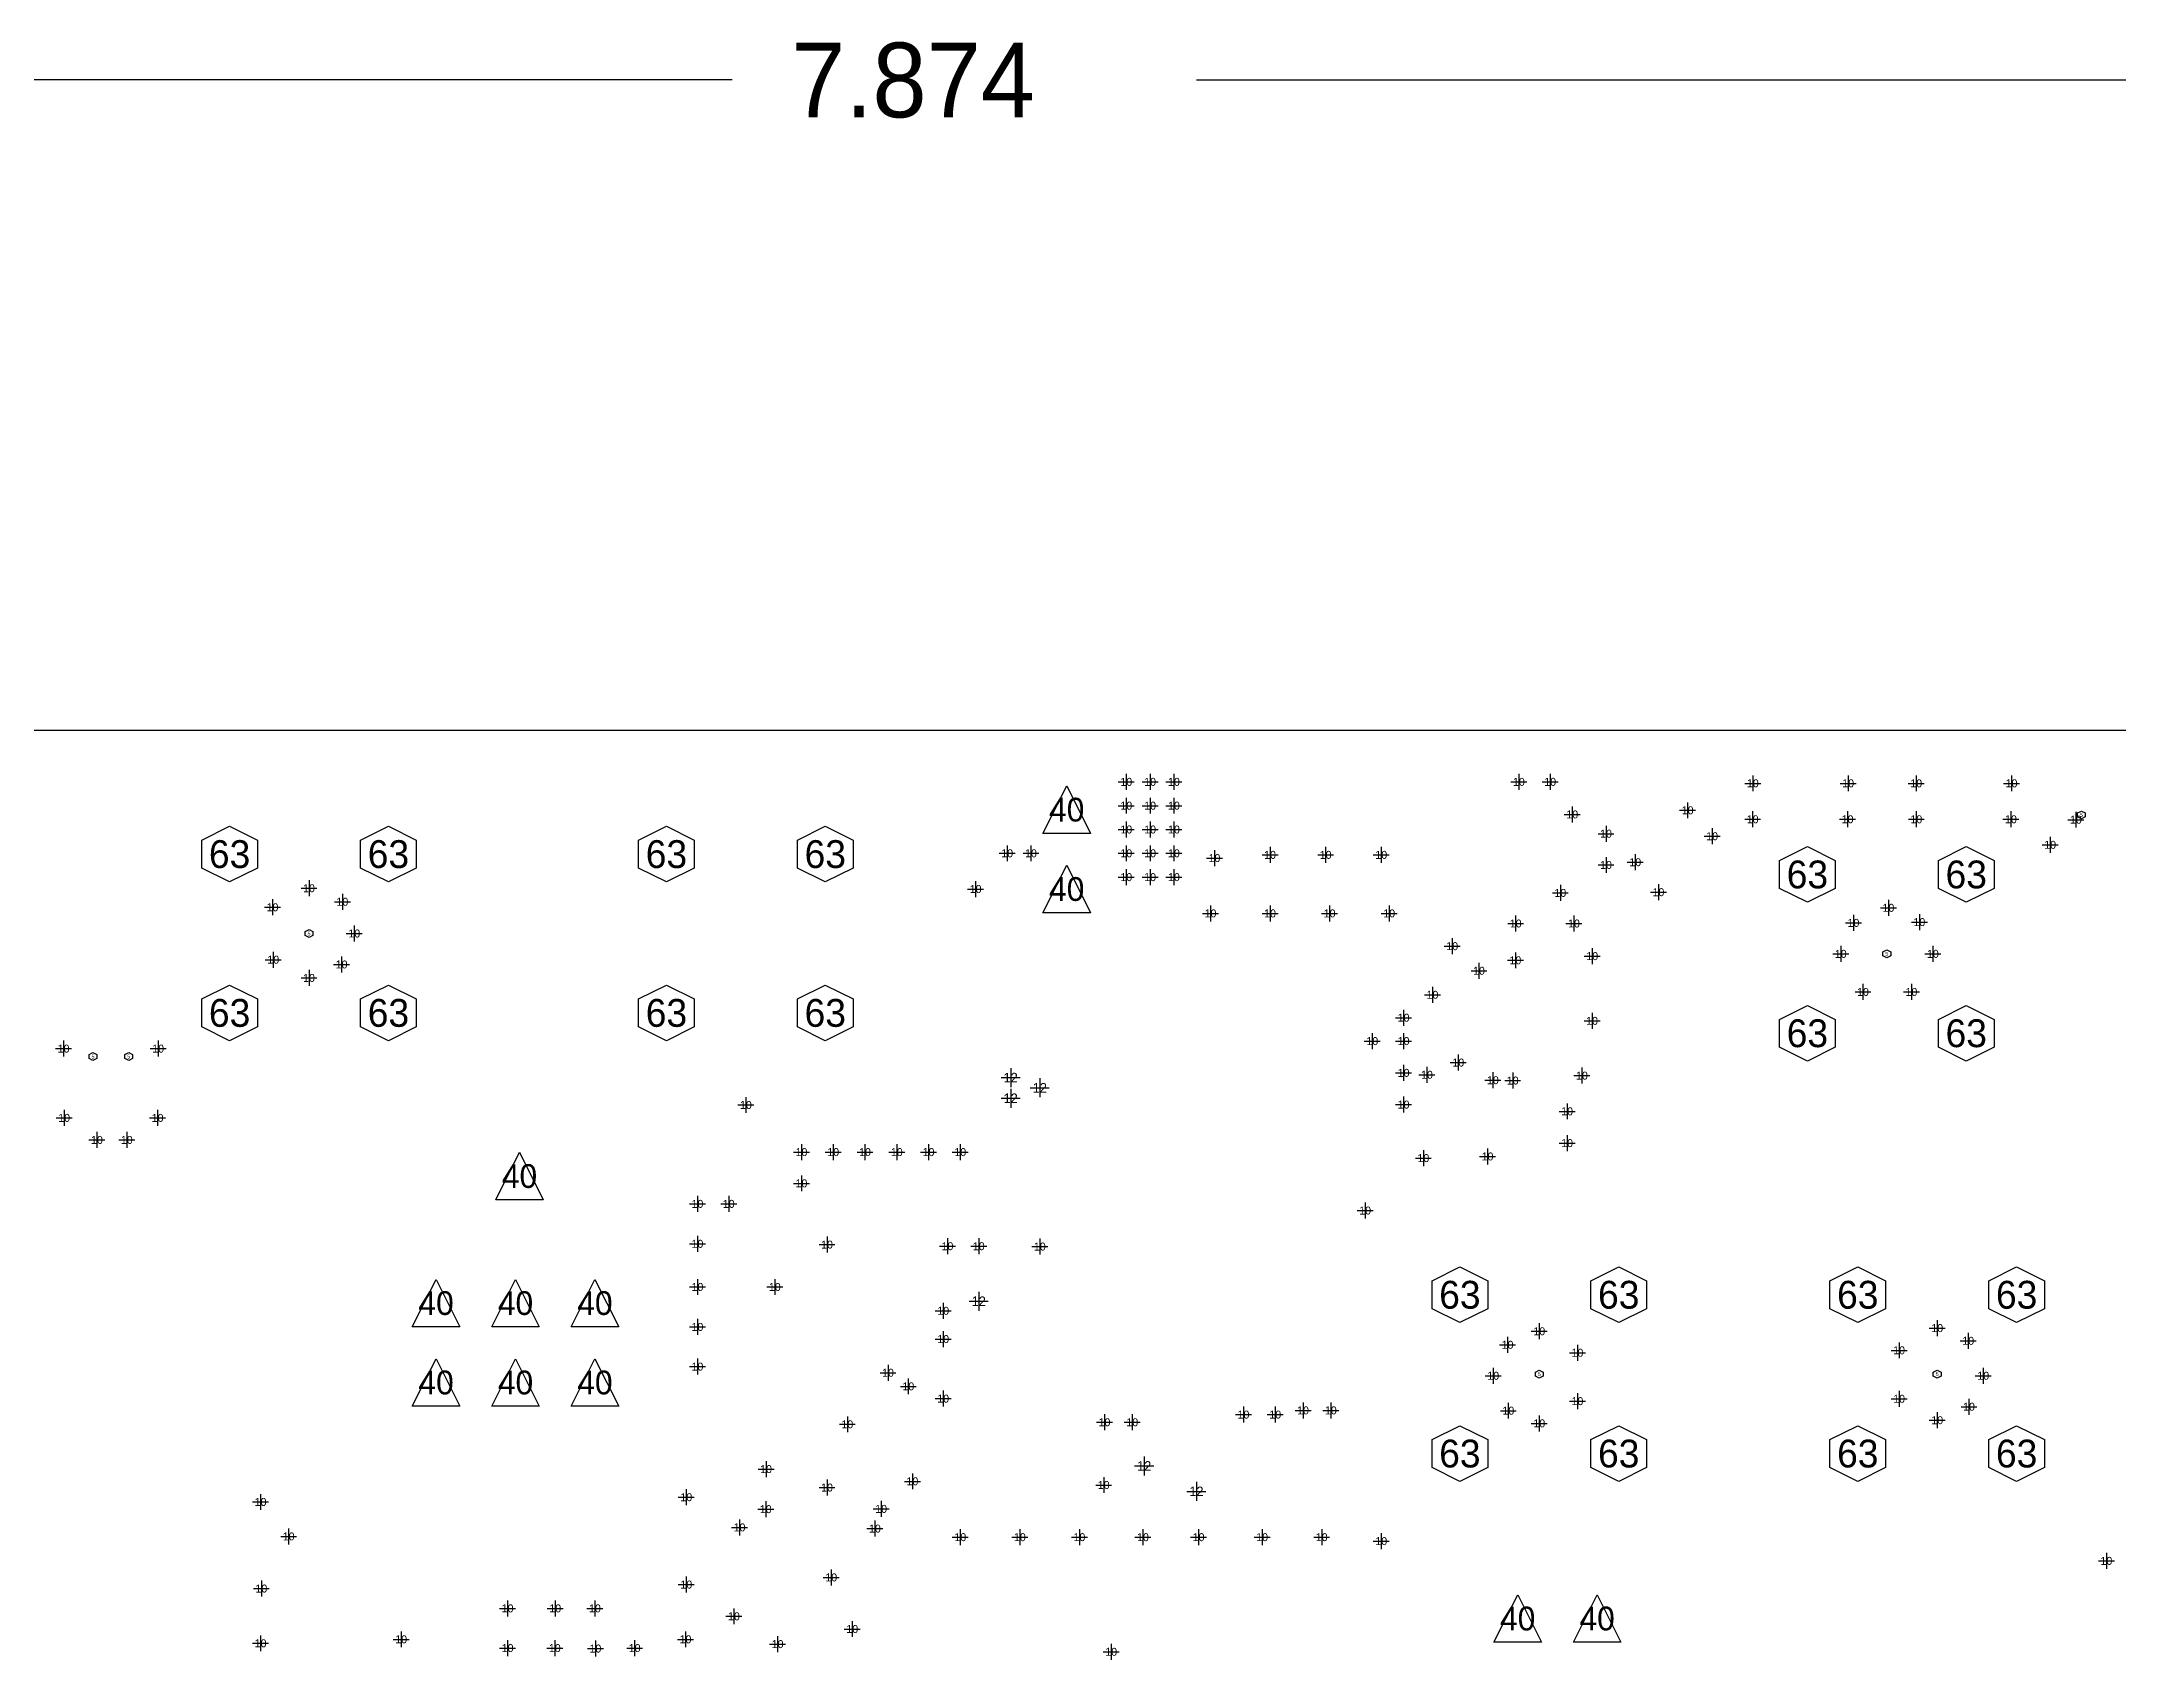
# Model space of a CAD drawing. Extents: x -13164 to 30582, y -10288 to 18382.
# Drawn here: x 3115 to 5730, y 10386 to 12429 of the extents above; entities that cross this region are included whole.
import ezdxf
from ezdxf.enums import TextEntityAlignment as Align

# ---------------------------------------------------------------- set-up
doc = ezdxf.new("R2010")
doc.units = 0
for name, color, linetype in [('BG_DIMENSION', 2, 'CONTINUOUS'), ('BG_OUTLINE', 7, 'CONTINUOUS'), ('MA_NCLEGEND-1-18', 7, 'CONTINUOUS'), ('MA_NCLEGEND-1-2', 12, 'CONTINUOUS')]:
    doc.layers.add(name, color=color, linetype=linetype)

# ---------------------------------------------------------------- blocks, each defined once
blk = doc.blocks.new('FIGURE_HEX')
blk.add_lwpolyline([(-0.5, 0), (-0.25, 0.5), (0.25, 0.5), (0.5, 0), (0.25, -0.5), (-0.25, -0.5)], close=True)
blk = doc.blocks.new('FIGURE_CROSS')
for points in [[(-0.5, 0), (0.5, 0)], [(0, 0.5), (0, -0.5)]]:
    blk.add_lwpolyline(points)
blk = doc.blocks.new('FIGURE_TRI')
blk.add_lwpolyline([(-0.5, -0.5), (0, 0.5), (0.5, -0.5)], close=True)

msp = doc.modelspace()

# ---------------------------------------------------------------- linework, layer by layer
at = {"layer": 'BG_DIMENSION'}
for points in [[(3984.151, 12380.512), (-250, 12380.512)], [(4568.991, 12380.512), (7624.012, 12380.512)]]:
    msp.add_lwpolyline(points, dxfattribs=at)
at = {"layer": 'BG_OUTLINE'}
msp.add_lwpolyline([(-250, 11561.024), (-250, -250), (7624.012, -250), (7624.012, 11561.024)], close=True, dxfattribs=at)

# ---------------------------------------------------------------- block references
at = {"layer": 'MA_NCLEGEND-1-18'}
for name, p, xscale, yscale in [('FIGURE_CROSS', (4480.571, 11496.512), 20.079, 20.079), ('FIGURE_CROSS', (4510.571, 11496.512), 20.079, 20.079), ('FIGURE_CROSS', (4540.571, 11496.512), 20.079, 20.079), ('FIGURE_CROSS', (4974.882, 11496.512), 20.079, 20.079), ('FIGURE_CROSS', (5014.26, 11496.512), 20.079, 20.079), ('FIGURE_TRI', (4405.571, 11461.512), 59.839, 59.839), ('FIGURE_CROSS', (5269.4099, 11494.65), 20.079, 20.079), ('FIGURE_CROSS', (5389.4099, 11494.65), 20.079, 20.079), ('FIGURE_CROSS', (5475.1289, 11494.65), 20.079, 20.079), ('FIGURE_CROSS', (5595.1289, 11494.65), 20.079, 20.079), ('FIGURE_CROSS', (4480.571, 11466.512), 20.079, 20.079), ('FIGURE_CROSS', (4510.571, 11466.512), 20.079, 20.079), ('FIGURE_CROSS', (4540.571, 11466.512), 20.079, 20.079), ('FIGURE_CROSS', (5042.071, 11455.512), 20.079, 20.079), ('FIGURE_CROSS', (5187.3449, 11460.6521), 20.079, 20.079), ('FIGURE_CROSS', (5269.194, 11449.35), 20.079, 20.079), ('FIGURE_CROSS', (5388.6791, 11449.35), 20.079, 20.079), ('FIGURE_CROSS', (5475.2784, 11449.35), 20.079, 20.079), ('FIGURE_CROSS', (5594.3981, 11449.35), 20.079, 20.079), ('FIGURE_CROSS', (5676.16, 11448.872), 20.079, 20.079), ('FIGURE_CROSS', (4480.571, 11436.512), 20.079, 20.079), ('FIGURE_CROSS', (4510.571, 11436.512), 20.079, 20.079), ('FIGURE_CROSS', (4540.571, 11436.512), 20.079, 20.079), ('FIGURE_CROSS', (5084.571, 11431.201), 20.079, 20.079), ('FIGURE_CROSS', (5218.1726, 11427.9974), 20.079, 20.079), ('FIGURE_CROSS', (4330.571, 11406.512), 20.079, 20.079), ('FIGURE_CROSS', (4360.571, 11406.512), 20.079, 20.079), ('FIGURE_CROSS', (4480.571, 11406.512), 20.079, 20.079), ('FIGURE_CROSS', (4510.571, 11406.512), 20.079, 20.079), ('FIGURE_CROSS', (4540.571, 11406.512), 20.079, 20.079), ('FIGURE_CROSS', (4591.571, 11400.512), 20.079, 20.079), ('FIGURE_CROSS', (4661.571, 11404.5535), 20.079, 20.079), ('FIGURE_CROSS', (4731.571, 11404.5535), 20.079, 20.079), ('FIGURE_CROSS', (4801.571, 11404.5535), 20.079, 20.079), ('FIGURE_CROSS', (5084.571, 11391.823), 20.079, 20.079), ('FIGURE_CROSS', (5121.3922, 11395.281), 20.079, 20.079), ('FIGURE_CROSS', (5643.7626, 11417.2054), 20.079, 20.079), ('FIGURE_TRI', (4405.571, 11361.512), 59.839, 59.839), ('FIGURE_CROSS', (4480.571, 11376.512), 20.079, 20.079), ('FIGURE_CROSS', (4510.571, 11376.512), 20.079, 20.079), ('FIGURE_CROSS', (4540.571, 11376.512), 20.079, 20.079), ('FIGURE_CROSS', (3451.571, 11362.513), 20.079, 20.079), ('FIGURE_CROSS', (3493.571, 11345.513), 20.079, 20.079), ('FIGURE_CROSS', (4290.882, 11361.512), 20.079, 20.079), ('FIGURE_CROSS', (5027.071, 11356.632), 20.079, 20.079), ('FIGURE_CROSS', (5150.571, 11357.5369), 20.079, 20.079), ('FIGURE_CROSS', (3405.571, 11338.513), 20.079, 20.079), ('FIGURE_CROSS', (4586.571, 11330.825), 20.079, 20.079), ('FIGURE_CROSS', (4661.571, 11330.825), 20.079, 20.079), ('FIGURE_CROSS', (4736.569, 11330.825), 20.079, 20.079), ('FIGURE_CROSS', (4811.573, 11330.825), 20.079, 20.079), ('FIGURE_CROSS', (4970.8113, 11318.109), 20.079, 20.079), ('FIGURE_CROSS', (5044.2202, 11318.109), 20.079, 20.079), ('FIGURE_CROSS', (5396.111, 11318.883), 20.079, 20.079), ('FIGURE_CROSS', (5440.111, 11337.883), 20.079, 20.079), ('FIGURE_CROSS', (5479.111, 11319.883), 20.079, 20.079), ('FIGURE_CROSS', (3508.571, 11305.513), 20.079, 20.079), ('FIGURE_CROSS', (4890.912, 11289.562), 20.079, 20.079), ('FIGURE_CROSS', (3406.571, 11272.513), 20.079, 20.079), ('FIGURE_CROSS', (3492.571, 11266.513), 20.079, 20.079), ('FIGURE_CROSS', (4970.4707, 11271.7485), 20.079, 20.079), ('FIGURE_CROSS', (5067.1903, 11277.0151), 20.079, 20.079), ('FIGURE_CROSS', (5380.111, 11279.883), 20.079, 20.079), ('FIGURE_CROSS', (5496.111, 11279.883), 20.079, 20.079), ('FIGURE_CROSS', (3451.571, 11249.513), 20.079, 20.079), ('FIGURE_CROSS', (4924.6292, 11258.5695), 20.079, 20.079), ('FIGURE_CROSS', (4866.0525, 11228.3354), 20.079, 20.079), ('FIGURE_CROSS', (5408.111, 11231.883), 20.079, 20.079), ('FIGURE_CROSS', (5469.111, 11231.883), 20.079, 20.079), ('FIGURE_CROSS', (4829.6735, 11199.4495), 20.079, 20.079), ('FIGURE_CROSS', (5066.9805, 11195.512), 20.079, 20.079), ('FIGURE_CROSS', (3142.571, 11160.513), 20.079, 20.079), ('FIGURE_CROSS', (3261.571, 11160.513), 20.079, 20.079), ('FIGURE_CROSS', (4790.3105, 11169.9985), 20.079, 20.079), ('FIGURE_CROSS', (4829.6885, 11169.9985), 20.079, 20.079), ('FIGURE_CROSS', (4829.6885, 11130), 20.079, 20.079), ('FIGURE_CROSS', (4898.5742, 11142.9652), 20.079, 20.079), ('FIGURE_CROSS', (4335, 11124), 24.02, 24.02), ('FIGURE_CROSS', (4371.6504, 11111.2047), 24.02, 24.02), ('FIGURE_CROSS', (4859.1395, 11127.5968), 20.079, 20.079), ('FIGURE_CROSS', (4942.071, 11120.7388), 20.079, 20.079), ('FIGURE_CROSS', (4967.071, 11120.2962), 20.079, 20.079), ('FIGURE_CROSS', (5054.26, 11126.51), 20.079, 20.079), ('FIGURE_CROSS', (4001.571, 11089.512), 20.079, 20.079), ('FIGURE_CROSS', (4335, 11098), 24.02, 24.02), ('FIGURE_CROSS', (4829.6895, 11090.0005), 20.079, 20.079), ('FIGURE_CROSS', (5035.571, 11081.512), 20.079, 20.079), ('FIGURE_CROSS', (3143.226, 11073.247), 20.079, 20.079), ('FIGURE_CROSS', (3260.916, 11073.247), 20.079, 20.079), ('FIGURE_CROSS', (3184.571, 11045.512), 20.079, 20.079), ('FIGURE_CROSS', (3222.101, 11045.512), 20.079, 20.079), ('FIGURE_CROSS', (4071.571, 11030.201), 20.079, 20.079), ('FIGURE_CROSS', (4111.571, 11030.201), 20.079, 20.079), ('FIGURE_CROSS', (4151.571, 11030.201), 20.079, 20.079), ('FIGURE_CROSS', (4191.571, 11030.201), 20.079, 20.079), ('FIGURE_CROSS', (4231.569, 11030.201), 20.079, 20.079), ('FIGURE_CROSS', (4271.571, 11030.201), 20.079, 20.079), ('FIGURE_CROSS', (5035.571, 11041.512), 20.079, 20.079), ('FIGURE_TRI', (3716.572, 11000), 59.839, 59.839), ('FIGURE_CROSS', (4854.5958, 11022.6231), 20.079, 20.079), ('FIGURE_CROSS', (4935.3888, 11024.6942), 20.079, 20.079), ('FIGURE_CROSS', (4071.571, 10990.823), 20.079, 20.079), ('FIGURE_CROSS', (3940.622, 10965), 20.079, 20.079), ('FIGURE_CROSS', (3980, 10965), 20.079, 20.079), ('FIGURE_CROSS', (4781.2744, 10956.6113), 20.079, 20.079), ('FIGURE_CROSS', (3940.622, 10914.689), 20.079, 20.079), ('FIGURE_CROSS', (4103.772, 10913.699), 20.079, 20.079), ('FIGURE_CROSS', (4255.408, 10911.6206), 20.079, 20.079), ('FIGURE_CROSS', (4294.786, 10911.6206), 20.079, 20.079), ('FIGURE_CROSS', (4371.6504, 10911.2047), 20.079, 20.079), ('FIGURE_TRI', (3611.572, 10840), 59.839, 59.839), ('FIGURE_TRI', (3711.572, 10840), 59.839, 59.839), ('FIGURE_TRI', (3811.572, 10840), 59.839, 59.839), ('FIGURE_CROSS', (3940.622, 10860.311), 20.079, 20.079), ('FIGURE_CROSS', (4038, 10860.311), 20.079, 20.079), ('FIGURE_CROSS', (4294.786, 10842.3231), 24.02, 24.02), ('FIGURE_CROSS', (4250, 10830.311), 20.079, 20.079), ('FIGURE_CROSS', (3940.622, 10810), 20.079, 20.079), ('FIGURE_CROSS', (4250, 10794.689), 20.079, 20.079), ('FIGURE_CROSS', (5000.573, 10804.513), 20.079, 20.079), ('FIGURE_CROSS', (5501.567, 10808.511), 20.079, 20.079), ('FIGURE_CROSS', (5540.567, 10792.511), 20.079, 20.079), ('FIGURE_CROSS', (4960.573, 10787.513), 20.079, 20.079), ('FIGURE_CROSS', (5048.573, 10777.513), 20.079, 20.079), ('FIGURE_CROSS', (5453.567, 10780.511), 20.079, 20.079), ('FIGURE_TRI', (3611.572, 10740), 59.839, 59.839), ('FIGURE_TRI', (3711.572, 10740), 59.839, 59.839), ('FIGURE_TRI', (3811.572, 10740), 59.839, 59.839), ('FIGURE_CROSS', (3940.622, 10760), 20.079, 20.079), ('FIGURE_CROSS', (4180.551, 10752.28), 20.079, 20.079), ('FIGURE_CROSS', (4942.573, 10748.513), 20.079, 20.079), ('FIGURE_CROSS', (5559.567, 10748.511), 20.079, 20.079), ('FIGURE_CROSS', (4206.142, 10735.15), 20.079, 20.079), ('FIGURE_CROSS', (4250, 10719.689), 20.079, 20.079), ('FIGURE_CROSS', (5048.573, 10716.513), 20.079, 20.079), ('FIGURE_CROSS', (5453.567, 10719.511), 20.079, 20.079), ('FIGURE_CROSS', (4129.37, 10687.321), 20.079, 20.079), ('FIGURE_CROSS', (4453.111, 10689.885), 20.079, 20.079), ('FIGURE_CROSS', (4488.11, 10689.885), 20.079, 20.079), ('FIGURE_CROSS', (4628.111, 10699.574), 20.079, 20.079), ('FIGURE_CROSS', (4668.109, 10699.576), 20.079, 20.079), ('FIGURE_CROSS', (4703.11, 10704.885), 20.079, 20.079), ('FIGURE_CROSS', (4738.11, 10704.885), 20.079, 20.079), ('FIGURE_CROSS', (4961.573, 10704.513), 20.079, 20.079), ('FIGURE_CROSS', (5000.573, 10688.513), 20.079, 20.079), ('FIGURE_CROSS', (5501.567, 10692.511), 20.079, 20.079), ('FIGURE_CROSS', (5541.567, 10709.511), 20.079, 20.079), ('FIGURE_CROSS', (4503.11, 10634.885), 24.02, 24.02), ('FIGURE_CROSS', (4027, 10630.941), 20.079, 20.079), ('FIGURE_CROSS', (4103.772, 10607.713), 20.079, 20.079), ('FIGURE_CROSS', (4211.26, 10615.512), 20.079, 20.079), ('FIGURE_CROSS', (4452.11, 10610.885), 20.079, 20.079), ('FIGURE_CROSS', (3390.571, 10589.512), 20.079, 20.079), ('FIGURE_CROSS', (3926.571, 10595.512), 20.079, 20.079), ('FIGURE_CROSS', (4171.882, 10580.823), 20.079, 20.079), ('FIGURE_CROSS', (4568.858, 10602.885), 24.02, 24.02), ('FIGURE_CROSS', (3993.571, 10557.512), 20.079, 20.079), ('FIGURE_CROSS', (4026.571, 10580.512), 20.079, 20.079), ('FIGURE_CROSS', (4164.071, 10556.012), 20.079, 20.079), ('FIGURE_CROSS', (3425.949, 10546.134), 20.079, 20.079), ('FIGURE_CROSS', (4271.571, 10545.201), 20.079, 20.079), ('FIGURE_CROSS', (4346.571, 10545.201), 20.079, 20.079), ('FIGURE_CROSS', (4421.571, 10545.201), 20.079, 20.079), ('FIGURE_CROSS', (4501.571, 10545.201), 20.079, 20.079), ('FIGURE_CROSS', (4571.571, 10545.201), 20.079, 20.079), ('FIGURE_CROSS', (4651.571, 10545.201), 20.079, 20.079), ('FIGURE_CROSS', (4726.571, 10545.201), 20.079, 20.079), ('FIGURE_CROSS', (4801.571, 10540.201), 20.079, 20.079), ('FIGURE_CROSS', (5714.5555, 10515.3221), 20.079, 20.079), ('FIGURE_CROSS', (3391.571, 10480.512), 20.079, 20.079), ('FIGURE_CROSS', (3926.571, 10485.512), 20.079, 20.079), ('FIGURE_CROSS', (4109.071, 10494.512), 20.079, 20.079), ('FIGURE_CROSS', (3701.571, 10455.512), 20.079, 20.079), ('FIGURE_CROSS', (3761.571, 10455.512), 20.079, 20.079), ('FIGURE_CROSS', (3811.571, 10455.512), 20.079, 20.079), ('FIGURE_TRI', (4973.3768, 10442.7349), 59.839, 59.839), ('FIGURE_TRI', (5073.3768, 10442.7349), 59.839, 59.839), ('FIGURE_CROSS', (3986.571, 10445.512), 20.079, 20.079), ('FIGURE_CROSS', (4135.571, 10429.512), 20.079, 20.079), ('FIGURE_CROSS', (3390.571, 10411.512), 20.079, 20.079), ('FIGURE_CROSS', (3567.571, 10416.512), 20.079, 20.079), ('FIGURE_CROSS', (3701.571, 10405.512), 20.079, 20.079), ('FIGURE_CROSS', (3760.989, 10405.512), 20.079, 20.079), ('FIGURE_CROSS', (3812.17, 10404.913), 20.079, 20.079), ('FIGURE_CROSS', (3861.571, 10405.512), 20.079, 20.079), ('FIGURE_CROSS', (3925.571, 10416.512), 20.079, 20.079), ('FIGURE_CROSS', (4041.571, 10410.512), 20.079, 20.079), ('FIGURE_CROSS', (4461.571, 10400.821), 20.079, 20.079)]:
    msp.add_blockref(name, p, dxfattribs=dict(at, xscale=xscale, yscale=yscale))
at = {"layer": 'MA_NCLEGEND-1-18', "xscale": 70.079, "yscale": 70.079, "rotation": 90}
for p in [(3351.571, 11405.512), (3551.571, 11405.512), (3901.571, 11405.512), (4101.571, 11405.512), (5338.11, 11379.885), (5538.11, 11379.885), (3351.571, 11205.512), (3551.571, 11205.512), (3901.571, 11205.512), (4101.571, 11205.512), (5338.11, 11179.885), (5538.11, 11179.885), (4900.571, 10850.512), (5100.571, 10850.512), (5401.569, 10850.512), (5601.569, 10850.512), (4900.571, 10650.512), (5100.571, 10650.512), (5401.569, 10650.512), (5601.569, 10650.512)]:
    msp.add_blockref('FIGURE_HEX', p, dxfattribs=at)
at = {"layer": 'MA_NCLEGEND-1-2', "xscale": 9.839, "yscale": 9.839, "rotation": 90}
for p in [(5683.11, 11454.885), (3451.571, 11305.512), (5438.11, 11279.885), (3179.571, 11150.512), (3224.571, 11150.512), (5000.571, 10750.512), (5501.569, 10750.512)]:
    msp.add_blockref('FIGURE_HEX', p, dxfattribs=at)

# ---------------------------------------------------------------- texts
at = {"layer": 'BG_DIMENSION', "width": 0.974939}
msp.add_text('7.874', height=94.091, dxfattribs=at).set_placement((4058.654, 12333.466))
at = {"layer": 'MA_NCLEGEND-1-18'}
for s, height, p in [('10', 10.0395, (4480.571, 11496.512)), ('10', 10.0395, (4510.571, 11496.512)), ('10', 10.0395, (4540.571, 11496.512)), ('10', 10.0395, (4974.882, 11496.512)), ('10', 10.0395, (5014.26, 11496.512)), ('10', 10.0395, (5269.4099, 11494.65)), ('10', 10.0395, (5389.4099, 11494.65)), ('10', 10.0395, (5475.1289, 11494.65)), ('10', 10.0395, (5595.1289, 11494.65)), ('40', 29.9195, (4405.571, 11461.512)), ('10', 10.0395, (4480.571, 11466.512)), ('10', 10.0395, (4510.571, 11466.512)), ('10', 10.0395, (4540.571, 11466.512)), ('10', 10.0395, (5042.071, 11455.512)), ('10', 10.0395, (5187.3449, 11460.6521)), ('10', 10.0395, (5269.194, 11449.35)), ('10', 10.0395, (5388.6791, 11449.35)), ('10', 10.0395, (5475.2784, 11449.35)), ('10', 10.0395, (5594.3981, 11449.35)), ('10', 10.0395, (5676.16, 11448.872)), ('10', 10.0395, (4480.571, 11436.512)), ('10', 10.0395, (4510.571, 11436.512)), ('10', 10.0395, (4540.571, 11436.512)), ('10', 10.0395, (5084.571, 11431.201)), ('10', 10.0395, (5218.1726, 11427.9974)), ('63', 35.0395, (3351.571, 11405.512)), ('63', 35.0395, (3551.571, 11405.512)), ('63', 35.0395, (3901.571, 11405.512)), ('63', 35.0395, (4101.571, 11405.512)), ('10', 10.0395, (4330.571, 11406.512)), ('10', 10.0395, (4360.571, 11406.512)), ('10', 10.0395, (4480.571, 11406.512)), ('10', 10.0395, (4510.571, 11406.512)), ('10', 10.0395, (4540.571, 11406.512)), ('10', 10.0395, (4591.571, 11400.512)), ('10', 10.0395, (4661.571, 11404.5535)), ('10', 10.0395, (4731.571, 11404.5535)), ('10', 10.0395, (4801.571, 11404.5535)), ('10', 10.0395, (5643.7626, 11417.2054)), ('40', 29.9195, (4405.571, 11361.512)), ('10', 10.0395, (4480.571, 11376.512)), ('10', 10.0395, (4510.571, 11376.512)), ('10', 10.0395, (4540.571, 11376.512)), ('10', 10.0395, (5084.571, 11391.823)), ('10', 10.0395, (5121.3922, 11395.281)), ('63', 35.0395, (5338.11, 11379.885)), ('63', 35.0395, (5538.11, 11379.885)), ('10', 10.0395, (3451.571, 11362.513)), ('10', 10.0395, (3493.571, 11345.513)), ('10', 10.0395, (4290.882, 11361.512)), ('10', 10.0395, (5027.071, 11356.632)), ('10', 10.0395, (5150.571, 11357.5369)), ('10', 10.0395, (3405.571, 11338.513)), ('10', 10.0395, (4586.571, 11330.825)), ('10', 10.0395, (4661.571, 11330.825)), ('10', 10.0395, (4736.569, 11330.825)), ('10', 10.0395, (4811.573, 11330.825)), ('10', 10.0395, (4970.8113, 11318.109)), ('10', 10.0395, (5044.2202, 11318.109)), ('10', 10.0395, (5396.111, 11318.883)), ('10', 10.0395, (5440.111, 11337.883)), ('10', 10.0395, (5479.111, 11319.883)), ('10', 10.0395, (3508.571, 11305.513)), ('10', 10.0395, (3406.571, 11272.513)), ('10', 10.0395, (3492.571, 11266.513)), ('10', 10.0395, (4890.912, 11289.562)), ('10', 10.0395, (4970.4707, 11271.7485)), ('10', 10.0395, (5067.1903, 11277.0151)), ('10', 10.0395, (5380.111, 11279.883)), ('10', 10.0395, (5496.111, 11279.883)), ('10', 10.0395, (3451.571, 11249.513)), ('10', 10.0395, (4924.6292, 11258.5695)), ('63', 35.0395, (3351.571, 11205.512)), ('63', 35.0395, (3551.571, 11205.512)), ('63', 35.0395, (3901.571, 11205.512)), ('63', 35.0395, (4101.571, 11205.512)), ('10', 10.0395, (4866.0525, 11228.3354)), ('10', 10.0395, (5408.111, 11231.883)), ('10', 10.0395, (5469.111, 11231.883)), ('10', 10.0395, (4829.6735, 11199.4495)), ('10', 10.0395, (5066.9805, 11195.512)), ('63', 35.0395, (5338.11, 11179.885)), ('63', 35.0395, (5538.11, 11179.885)), ('10', 10.0395, (4790.3105, 11169.9985)), ('10', 10.0395, (4829.6885, 11169.9985)), ('10', 10.0395, (3142.571, 11160.513)), ('10', 10.0395, (3261.571, 11160.513)), ('10', 10.0395, (4898.5742, 11142.9652)), ('12', 12.01, (4335, 11124)), ('12', 12.01, (4371.6504, 11111.2047)), ('10', 10.0395, (4829.6885, 11130)), ('10', 10.0395, (4859.1395, 11127.5968)), ('10', 10.0395, (4942.071, 11120.7388)), ('10', 10.0395, (4967.071, 11120.2962)), ('10', 10.0395, (5054.26, 11126.51)), ('10', 10.0395, (4001.571, 11089.512)), ('12', 12.01, (4335, 11098)), ('10', 10.0395, (4829.6895, 11090.0005)), ('10', 10.0395, (3143.226, 11073.247)), ('10', 10.0395, (3260.916, 11073.247)), ('10', 10.0395, (5035.571, 11081.512)), ('10', 10.0395, (3184.571, 11045.512)), ('10', 10.0395, (3222.101, 11045.512)), ('10', 10.0395, (4071.571, 11030.201)), ('10', 10.0395, (4111.571, 11030.201)), ('10', 10.0395, (4151.571, 11030.201)), ('10', 10.0395, (4191.571, 11030.201)), ('10', 10.0395, (4231.569, 11030.201)), ('10', 10.0395, (4271.571, 11030.201)), ('10', 10.0395, (5035.571, 11041.512)), ('40', 29.9195, (3716.572, 11000)), ('10', 10.0395, (4854.5958, 11022.6231)), ('10', 10.0395, (4935.3888, 11024.6942)), ('10', 10.0395, (4071.571, 10990.823)), ('10', 10.0395, (3940.622, 10965)), ('10', 10.0395, (3980, 10965)), ('10', 10.0395, (4781.2744, 10956.6113)), ('10', 10.0395, (3940.622, 10914.689)), ('10', 10.0395, (4103.772, 10913.699)), ('10', 10.0395, (4255.408, 10911.6206)), ('10', 10.0395, (4294.786, 10911.6206)), ('10', 10.0395, (4371.6504, 10911.2047)), ('40', 29.9195, (3611.572, 10840)), ('40', 29.9195, (3711.572, 10840)), ('40', 29.9195, (3811.572, 10840)), ('10', 10.0395, (3940.622, 10860.311)), ('10', 10.0395, (4038, 10860.311)), ('63', 35.0395, (4900.571, 10850.512)), ('63', 35.0395, (5100.571, 10850.512)), ('63', 35.0395, (5401.569, 10850.512)), ('63', 35.0395, (5601.569, 10850.512)), ('10', 10.0395, (4250, 10830.311)), ('12', 12.01, (4294.786, 10842.3231)), ('10', 10.0395, (3940.622, 10810)), ('10', 10.0395, (4250, 10794.689)), ('10', 10.0395, (5000.573, 10804.513)), ('10', 10.0395, (5501.567, 10808.511)), ('10', 10.0395, (4960.573, 10787.513)), ('10', 10.0395, (5048.573, 10777.513)), ('10', 10.0395, (5453.567, 10780.511)), ('10', 10.0395, (5540.567, 10792.511)), ('40', 29.9195, (3611.572, 10740)), ('40', 29.9195, (3711.572, 10740)), ('40', 29.9195, (3811.572, 10740)), ('10', 10.0395, (3940.622, 10760)), ('10', 10.0395, (4180.551, 10752.28)), ('10', 10.0395, (4942.573, 10748.513)), ('10', 10.0395, (5559.567, 10748.511)), ('10', 10.0395, (4206.142, 10735.15)), ('10', 10.0395, (4250, 10719.689)), ('10', 10.0395, (5048.573, 10716.513)), ('10', 10.0395, (5453.567, 10719.511)), ('10', 10.0395, (4628.111, 10699.574)), ('10', 10.0395, (4668.109, 10699.576)), ('10', 10.0395, (4703.11, 10704.885)), ('10', 10.0395, (4738.11, 10704.885)), ('10', 10.0395, (4961.573, 10704.513)), ('10', 10.0395, (5501.567, 10692.511)), ('10', 10.0395, (5541.567, 10709.511)), ('10', 10.0395, (4129.37, 10687.321)), ('10', 10.0395, (4453.111, 10689.885)), ('10', 10.0395, (4488.11, 10689.885)), ('10', 10.0395, (5000.573, 10688.513)), ('63', 35.0395, (4900.571, 10650.512)), ('63', 35.0395, (5100.571, 10650.512)), ('63', 35.0395, (5401.569, 10650.512)), ('63', 35.0395, (5601.569, 10650.512)), ('10', 10.0395, (4027, 10630.941)), ('10', 10.0395, (4211.26, 10615.512)), ('12', 12.01, (4503.11, 10634.885)), ('10', 10.0395, (3390.571, 10589.512)), ('10', 10.0395, (3926.571, 10595.512)), ('10', 10.0395, (4103.772, 10607.713)), ('10', 10.0395, (4452.11, 10610.885)), ('12', 12.01, (4568.858, 10602.885)), ('10', 10.0395, (4026.571, 10580.512)), ('10', 10.0395, (4171.882, 10580.823)), ('10', 10.0395, (3425.949, 10546.134)), ('10', 10.0395, (3993.571, 10557.512)), ('10', 10.0395, (4164.071, 10556.012)), ('10', 10.0395, (4271.571, 10545.201)), ('10', 10.0395, (4346.571, 10545.201)), ('10', 10.0395, (4421.571, 10545.201)), ('10', 10.0395, (4501.571, 10545.201)), ('10', 10.0395, (4571.571, 10545.201)), ('10', 10.0395, (4651.571, 10545.201)), ('10', 10.0395, (4726.571, 10545.201)), ('10', 10.0395, (4801.571, 10540.201)), ('10', 10.0395, (5714.5555, 10515.3221)), ('10', 10.0395, (3926.571, 10485.512)), ('10', 10.0395, (4109.071, 10494.512)), ('10', 10.0395, (3391.571, 10480.512)), ('10', 10.0395, (3701.571, 10455.512)), ('10', 10.0395, (3761.571, 10455.512)), ('10', 10.0395, (3811.571, 10455.512)), ('10', 10.0395, (3986.571, 10445.512)), ('10', 10.0395, (4135.571, 10429.512)), ('40', 29.9195, (4973.3768, 10442.7349)), ('40', 29.9195, (5073.3768, 10442.7349)), ('10', 10.0395, (3390.571, 10411.512)), ('10', 10.0395, (3567.571, 10416.512)), ('10', 10.0395, (3701.571, 10405.512)), ('10', 10.0395, (3760.989, 10405.512)), ('10', 10.0395, (3812.17, 10404.913)), ('10', 10.0395, (3861.571, 10405.512)), ('10', 10.0395, (3925.571, 10416.512)), ('10', 10.0395, (4041.571, 10410.512)), ('10', 10.0395, (4461.571, 10400.821))]:
    msp.add_text(s, height=height, dxfattribs=at).set_placement(p, align=Align.MIDDLE_CENTER)
at = {"layer": 'MA_NCLEGEND-1-2'}
for p in [(5683.11, 11454.885), (3451.571, 11305.512), (5438.11, 11279.885), (3179.571, 11150.512), (3224.571, 11150.512), (5000.571, 10750.512), (5501.569, 10750.512)]:
    msp.add_text('5', height=4.9195, dxfattribs=at).set_placement(p, align=Align.MIDDLE_CENTER)

doc.saveas('drawing.dxf')
